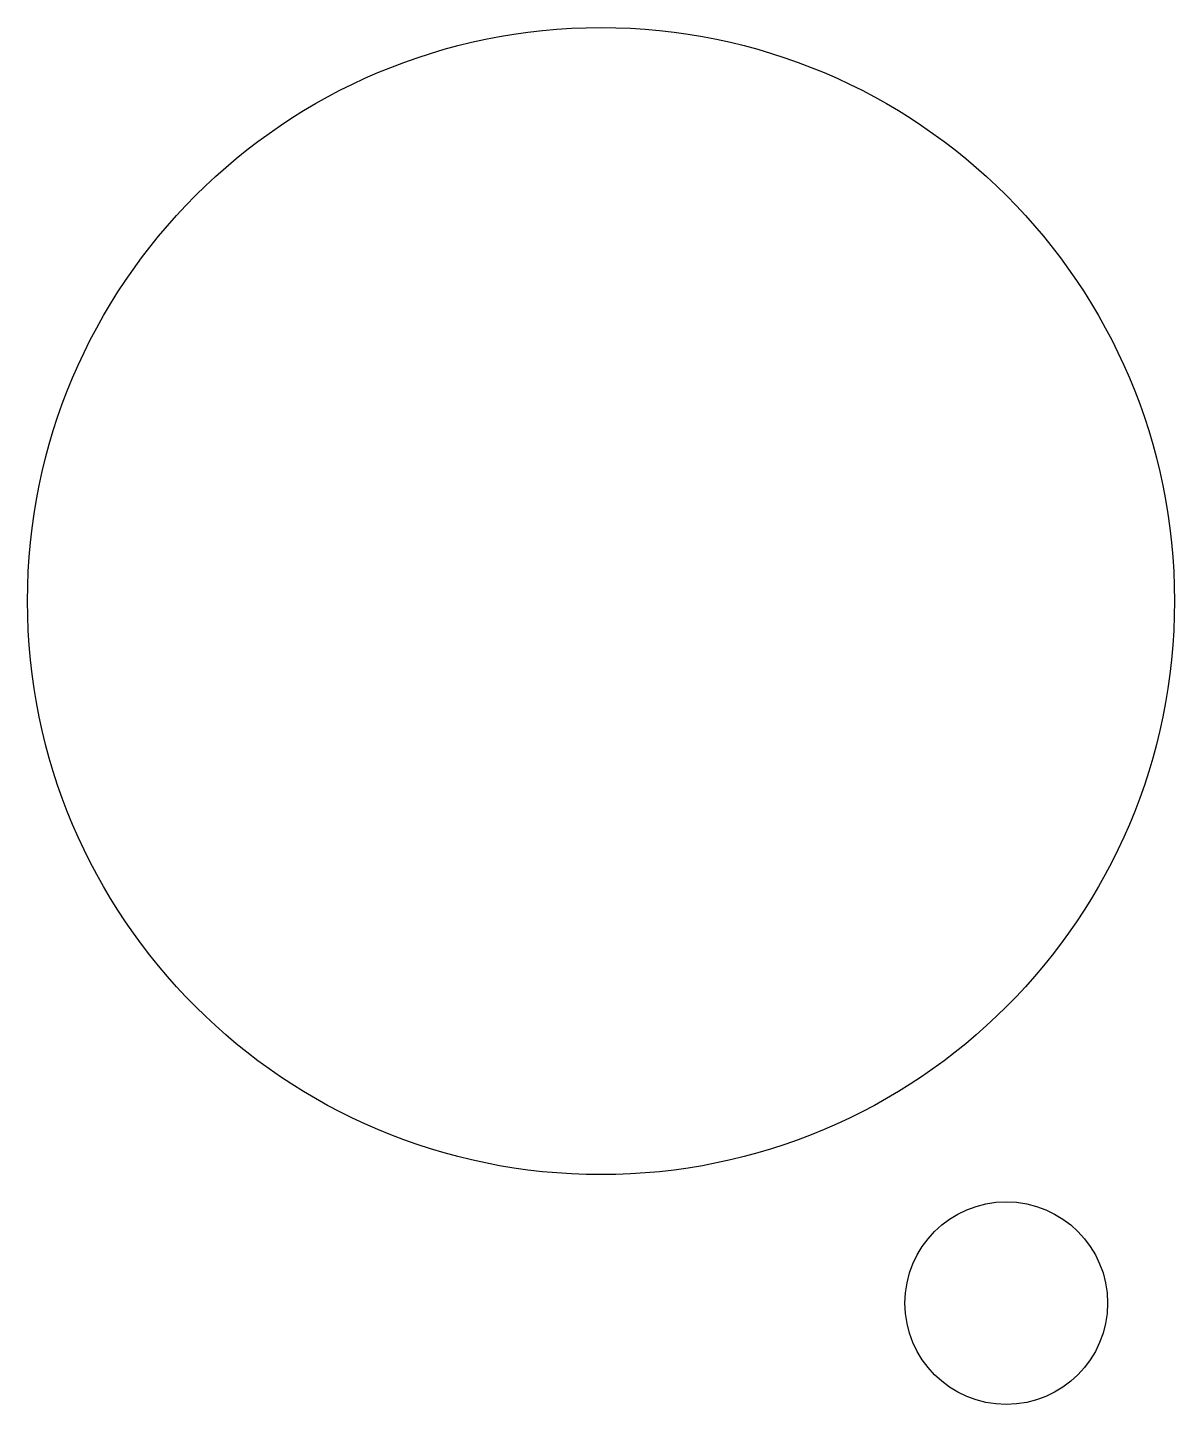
# Model space of a CAD drawing. Header units: millimetres. Extents: x -9.7 to 1.7, y -1 to 12.6.
import ezdxf

# ---------------------------------------------------------------- set-up
doc = ezdxf.new("R2010")
doc.units = ezdxf.units.MM

msp = doc.modelspace()

# ---------------------------------------------------------------- linework, layer by layer
at = {"color": 0, "linetype": 'CONTINUOUS'}
for centre, radius in [((-4, 6.928), 5.66), ((0, 0), 1)]:
    msp.add_circle(centre, radius, dxfattribs=at)

doc.saveas('drawing.dxf')
